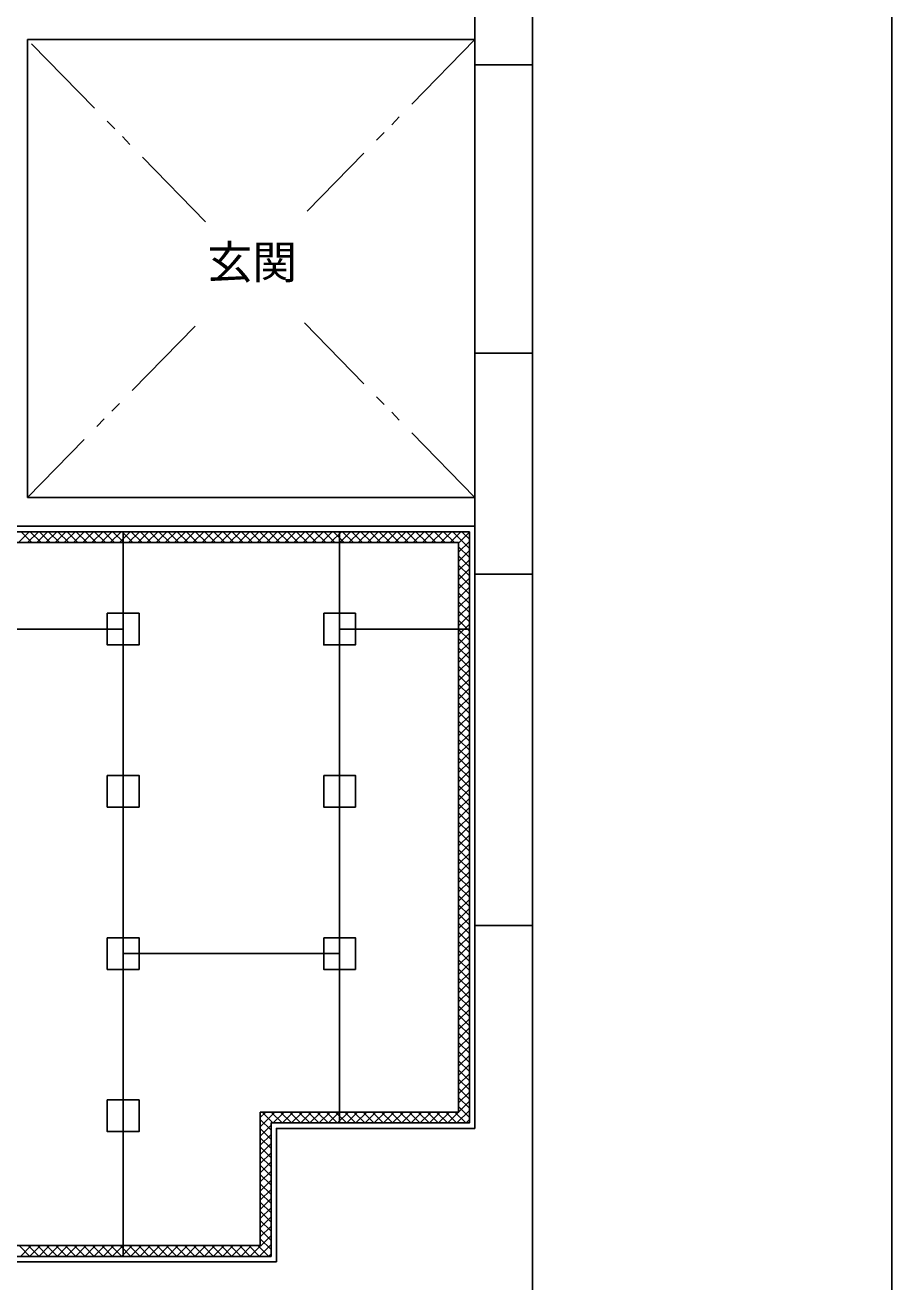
# Model space of a CAD drawing. Units: millimetres, scale not verified. Extents: x -6877 to 6873, y -4866 to 4752.
# Drawn here: x 4471 to 6873, y -2785 to 700 of the extents above; entities that cross this region are included whole.
import ezdxf
from ezdxf.enums import TextEntityAlignment as Align

# ---------------------------------------------------------------- set-up
doc = ezdxf.new("R2010")
doc.units = ezdxf.units.MM
doc.header["$LTSCALE"] = 50
doc.linetypes.add('DOUBLE_CHAIN1', pattern=[8.8, 5, -1, 0.6, -0.6, 0.6, -1])
for name, color, linetype in [('1-1_中線', 7, 'Continuous'), ('1-2_太線１', 2, 'Continuous'), ('1-3_太線２', 3, 'Continuous'), ('1-4_細線', 4, 'Continuous'), ('1-6_文字', 4, 'Continuous'), ('1-8_隠線', 4, 'DOUBLE_CHAIN1'), ('1-A_中線', 4, 'Continuous'), ('1-B_太線１', 2, 'Continuous'), ('F-3_太線２', 7, 'Continuous')]:
    doc.layers.add(name, color=color, linetype=linetype)
doc.styles.add('ＭＳ ゴシック', font='')
doc.styles.get('ＭＳ ゴシック').set_extended_font_data('MS Gothic')

msp = doc.modelspace()

# ---------------------------------------------------------------- linework, layer by layer
at = {"layer": '1-1_中線'}
for p, q in [((5702.45, -704.6), (4382.45, -704.6)), ((4742.45, -2714.6), (4742.45, -704.6)), ((5342.45, -2344.6), (5342.45, -704.6)), ((4142.45, -974.6), (4742.45, -974.6)), ((5342.45, -974.6), (5702.45, -974.6)), ((4742.45, -1874.6), (5342.45, -1874.6)), ((2582.45, -2714.6), (5152.45, -2714.6))]:
    msp.add_line(p, q, dxfattribs=at)
msp.add_lwpolyline([(5702.45, -704.6), (5702.45, -2344.6), (5152.45, -2344.6), (5152.45, -2714.6)], dxfattribs=at)
at = {"layer": '1-2_太線１'}
msp.add_lwpolyline([(5717.45, 660.4), (5717.45, -609.6), (4477.45, -609.6), (4477.45, 660.4)], close=True, dxfattribs=at)
at = {"layer": '1-3_太線２'}
for p, q in [((5717.45, 1102.9), (5717.45, 590.4)), ((5877.45, -209.6), (5877.45, -822.1)), ((5877.45, -822.1), (5717.45, -822.1)), ((5717.45, -1797.1), (5717.45, -2359.6)), ((5877.45, -1797.1), (5717.45, -1797.1)), ((5877.45, -1797.1), (5877.45, -3680.8)), ((-5482.55, -2729.6), (5167.45, -2729.6))]:
    msp.add_line(p, q, dxfattribs=at)
at = {"layer": '1-3_太線２', "color": 7}
for p, q in [((5717.45, 590.4), (5717.45, -209.6)), ((5877.45, -209.6), (5877.45, 590.4)), ((5717.45, -822.1), (5717.45, -1797.1)), ((5877.45, -822.1), (5877.45, -1797.1))]:
    msp.add_line(p, q, dxfattribs=at)
at = {"layer": '1-3_太線２'}
for points in [[(5877.45, 1102.9), (5877.45, 590.4), (5717.45, 590.4)], [(5877.45, -209.6), (5717.45, -209.6), (5717.45, -822.1)], [(5717.45, -2359.6), (5167.45, -2359.6), (5167.45, -2729.6)]]:
    msp.add_lwpolyline(points, dxfattribs=at)
at = {"layer": '1-4_細線'}
for p, q in [((5717.45, 740.4), (5717.45, 660.4)), ((4477.45, 660.4), (5717.45, 660.4)), ((4477.45, 660.4), (4477.45, -609.6)), ((5717.45, -609.6), (4477.45, -609.6)), ((5717.45, -609.6), (5717.45, -689.6)), ((5717.45, -689.6), (4397.45, -689.6))]:
    msp.add_line(p, q, dxfattribs=at)
at = {"layer": '1-8_隠線'}
for p, q in [((4970.87, 155.05), (4477.45, 660.4)), ((5717.45, 660.4), (5253.01, 184.73)), ((4941.71, -134.1), (4477.45, -609.6)), ((5717.45, -609.6), (5244.88, -125.59))]:
    msp.add_line(p, q, dxfattribs=at)
at = {"layer": '1-A_中線'}
for p, q in [((4382.45, -704.6), (5702.45, -704.6)), ((4482.12, -704.6), (4452.12, -734.6)), ((4459.64, -704.6), (4489.64, -734.6)), ((4507.57, -704.6), (4477.57, -734.6)), ((4485.1, -704.6), (4515.1, -734.6)), ((4533.03, -704.6), (4503.03, -734.6)), ((4510.55, -704.6), (4540.55, -734.6)), ((4558.48, -704.6), (4528.48, -734.6)), ((4536.01, -704.6), (4566.01, -734.6)), ((4583.94, -704.6), (4553.94, -734.6)), ((4561.47, -704.6), (4591.47, -734.6)), ((4609.4, -704.6), (4579.4, -734.6)), ((4586.92, -704.6), (4616.92, -734.6)), ((4634.85, -704.6), (4604.85, -734.6)), ((4612.38, -704.6), (4642.38, -734.6)), ((4660.31, -704.6), (4630.31, -734.6)), ((4637.83, -704.6), (4667.83, -734.6)), ((4685.76, -704.6), (4655.76, -734.6)), ((4663.29, -704.6), (4693.29, -734.6)), ((4711.22, -704.6), (4681.22, -734.6)), ((4688.74, -704.6), (4718.74, -734.6)), ((4736.68, -704.6), (4706.68, -734.6)), ((4714.2, -704.6), (4744.2, -734.6)), ((4762.13, -704.6), (4732.13, -734.6)), ((4739.66, -704.6), (4769.66, -734.6)), ((4787.59, -704.6), (4757.59, -734.6)), ((4765.11, -704.6), (4795.11, -734.6)), ((4813.04, -704.6), (4783.04, -734.6)), ((4790.57, -704.6), (4820.57, -734.6)), ((4838.5, -704.6), (4808.5, -734.6)), ((4816.02, -704.6), (4846.02, -734.6)), ((4863.95, -704.6), (4833.95, -734.6)), ((4841.48, -704.6), (4871.48, -734.6)), ((4889.41, -704.6), (4859.41, -734.6)), ((4866.94, -704.6), (4896.94, -734.6)), ((4914.87, -704.6), (4884.87, -734.6)), ((4892.39, -704.6), (4922.39, -734.6)), ((4940.32, -704.6), (4910.32, -734.6)), ((4917.85, -704.6), (4947.85, -734.6)), ((4965.78, -704.6), (4935.78, -734.6)), ((4943.3, -704.6), (4973.3, -734.6)), ((4991.23, -704.6), (4961.23, -734.6)), ((4968.76, -704.6), (4998.76, -734.6)), ((5016.69, -704.6), (4986.69, -734.6)), ((4994.22, -704.6), (5024.22, -734.6)), ((5042.15, -704.6), (5012.15, -734.6)), ((5019.67, -704.6), (5049.67, -734.6)), ((5067.6, -704.6), (5037.6, -734.6)), ((5045.13, -704.6), (5075.13, -734.6)), ((5093.06, -704.6), (5063.06, -734.6)), ((5070.58, -704.6), (5100.58, -734.6)), ((5118.51, -704.6), (5088.51, -734.6)), ((5096.04, -704.6), (5126.04, -734.6)), ((5143.97, -704.6), (5113.97, -734.6)), ((5121.49, -704.6), (5151.49, -734.6)), ((5169.42, -704.6), (5139.42, -734.6)), ((5146.95, -704.6), (5176.95, -734.6)), ((5194.88, -704.6), (5164.88, -734.6)), ((5172.41, -704.6), (5202.41, -734.6)), ((5220.34, -704.6), (5190.34, -734.6)), ((5197.86, -704.6), (5227.86, -734.6)), ((5245.79, -704.6), (5215.79, -734.6)), ((5223.32, -704.6), (5253.32, -734.6)), ((5271.25, -704.6), (5241.25, -734.6)), ((5248.77, -704.6), (5278.77, -734.6)), ((5296.7, -704.6), (5266.7, -734.6)), ((5274.23, -704.6), (5304.23, -734.6)), ((5322.16, -704.6), (5292.16, -734.6)), ((5299.69, -704.6), (5329.69, -734.6)), ((5347.62, -704.6), (5317.62, -734.6)), ((5325.14, -704.6), (5355.14, -734.6)), ((5373.07, -704.6), (5343.07, -734.6)), ((5350.6, -704.6), (5380.6, -734.6)), ((5398.53, -704.6), (5368.53, -734.6)), ((5376.05, -704.6), (5406.05, -734.6)), ((5423.98, -704.6), (5393.98, -734.6)), ((5401.51, -704.6), (5431.51, -734.6)), ((5449.44, -704.6), (5419.44, -734.6)), ((5426.96, -704.6), (5456.96, -734.6)), ((5474.9, -704.6), (5444.9, -734.6)), ((5452.42, -704.6), (5482.42, -734.6)), ((5500.35, -704.6), (5470.35, -734.6)), ((5477.88, -704.6), (5507.88, -734.6)), ((5525.81, -704.6), (5495.81, -734.6)), ((5503.33, -704.6), (5533.33, -734.6)), ((5551.26, -704.6), (5521.26, -734.6)), ((5528.79, -704.6), (5558.79, -734.6)), ((5576.72, -704.6), (5546.72, -734.6)), ((5554.24, -704.6), (5584.24, -734.6)), ((5602.17, -704.6), (5572.17, -734.6)), ((5579.7, -704.6), (5609.7, -734.6)), ((5627.63, -704.6), (5597.63, -734.6)), ((5605.16, -704.6), (5635.16, -734.6)), ((5653.09, -704.6), (5623.09, -734.6)), ((5630.61, -704.6), (5660.61, -734.6)), ((5678.54, -704.6), (5648.54, -734.6)), ((5656.07, -704.6), (5702.45, -750.98)), ((5702.45, -706.15), (5672.45, -736.15)), ((5702.45, -731.6), (5672.45, -761.6)), ((5681.52, -704.6), (5702.45, -725.52)), ((5702.45, -704.6), (5702.45, -2344.6)), ((5672.45, -746.43), (5702.45, -776.43)), ((5702.45, -757.06), (5672.45, -787.06)), ((5672.45, -771.89), (5702.45, -801.89)), ((5702.45, -782.52), (5672.45, -812.52)), ((5672.45, -797.34), (5702.45, -827.34)), ((5702.45, -807.97), (5672.45, -837.97)), ((5672.45, -822.8), (5702.45, -852.8)), ((5702.45, -833.43), (5672.45, -863.43)), ((5672.45, -848.25), (5702.45, -878.25)), ((5702.45, -858.88), (5672.45, -888.88)), ((5672.45, -873.71), (5702.45, -903.71)), ((5702.45, -884.34), (5672.45, -914.34)), ((5672.45, -899.17), (5702.45, -929.17)), ((5702.45, -909.79), (5672.45, -939.79)), ((5672.45, -924.62), (5702.45, -954.62)), ((5702.45, -935.25), (5672.45, -965.25)), ((5672.45, -950.08), (5702.45, -980.08)), ((5702.45, -960.71), (5672.45, -990.71)), ((5672.45, -975.53), (5702.45, -1005.53)), ((5702.45, -986.16), (5672.45, -1016.16)), ((5672.45, -1000.99), (5702.45, -1030.99)), ((5702.45, -1011.62), (5672.45, -1041.62)), ((5672.45, -1026.45), (5702.45, -1056.45)), ((5702.45, -1037.07), (5672.45, -1067.07)), ((5672.45, -1051.9), (5702.45, -1081.9)), ((5702.45, -1062.53), (5672.45, -1092.53)), ((5672.45, -1077.36), (5702.45, -1107.36)), ((5702.45, -1087.99), (5672.45, -1117.99)), ((5672.45, -1102.81), (5702.45, -1132.81)), ((5702.45, -1113.44), (5672.45, -1143.44)), ((5672.45, -1128.27), (5702.45, -1158.27)), ((5702.45, -1138.9), (5672.45, -1168.9)), ((5672.45, -1153.72), (5702.45, -1183.72)), ((5702.45, -1164.35), (5672.45, -1194.35)), ((5672.45, -1179.18), (5702.45, -1209.18)), ((5702.45, -1189.81), (5672.45, -1219.81)), ((5672.45, -1204.64), (5702.45, -1234.64)), ((5702.45, -1215.26), (5672.45, -1245.26)), ((5672.45, -1230.09), (5702.45, -1260.09)), ((5702.45, -1240.72), (5672.45, -1270.72)), ((5672.45, -1255.55), (5702.45, -1285.55)), ((5702.45, -1266.18), (5672.45, -1296.18)), ((5672.45, -1281), (5702.45, -1311)), ((5702.45, -1291.63), (5672.45, -1321.63)), ((5672.45, -1306.46), (5702.45, -1336.46)), ((5702.45, -1317.09), (5672.45, -1347.09)), ((5672.45, -1331.92), (5702.45, -1361.92)), ((5702.45, -1342.54), (5672.45, -1372.54)), ((5672.45, -1357.37), (5702.45, -1387.37)), ((5702.45, -1368), (5672.45, -1398)), ((5672.45, -1382.83), (5702.45, -1412.83)), ((5702.45, -1393.46), (5672.45, -1423.46)), ((5672.45, -1408.28), (5702.45, -1438.28)), ((5702.45, -1418.91), (5672.45, -1448.91)), ((5672.45, -1433.74), (5702.45, -1463.74)), ((5702.45, -1444.37), (5672.45, -1474.37)), ((5672.45, -1459.19), (5702.45, -1489.19)), ((5702.45, -1469.82), (5672.45, -1499.82)), ((5672.45, -1484.65), (5702.45, -1514.65)), ((5702.45, -1495.28), (5672.45, -1525.28)), ((5672.45, -1510.11), (5702.45, -1540.11)), ((5702.45, -1520.73), (5672.45, -1550.73)), ((5672.45, -1535.56), (5702.45, -1565.56)), ((5702.45, -1546.19), (5672.45, -1576.19)), ((5672.45, -1561.02), (5702.45, -1591.02)), ((5702.45, -1571.65), (5672.45, -1601.65)), ((5672.45, -1586.47), (5702.45, -1616.47)), ((5702.45, -1597.1), (5672.45, -1627.1)), ((5672.45, -1611.93), (5702.45, -1641.93)), ((5702.45, -1622.56), (5672.45, -1652.56)), ((5672.45, -1637.39), (5702.45, -1667.39)), ((5702.45, -1648.01), (5672.45, -1678.01)), ((5672.45, -1662.84), (5702.45, -1692.84)), ((5702.45, -1673.47), (5672.45, -1703.47)), ((5672.45, -1688.3), (5702.45, -1718.3)), ((5702.45, -1698.93), (5672.45, -1728.93)), ((5672.45, -1713.75), (5702.45, -1743.75)), ((5702.45, -1724.38), (5672.45, -1754.38)), ((5672.45, -1739.21), (5702.45, -1769.21)), ((5702.45, -1749.84), (5672.45, -1779.84)), ((5672.45, -1764.66), (5702.45, -1794.66)), ((5702.45, -1775.29), (5672.45, -1805.29)), ((5672.45, -1790.12), (5702.45, -1820.12)), ((5702.45, -1800.75), (5672.45, -1830.75)), ((5672.45, -1815.58), (5702.45, -1845.58)), ((5702.45, -1826.2), (5672.45, -1856.2)), ((5672.45, -1841.03), (5702.45, -1871.03)), ((5702.45, -1851.66), (5672.45, -1881.66)), ((5672.45, -1866.49), (5702.45, -1896.49)), ((5702.45, -1877.12), (5672.45, -1907.12)), ((5672.45, -1891.94), (5702.45, -1921.94)), ((5702.45, -1902.57), (5672.45, -1932.57)), ((5672.45, -1917.4), (5702.45, -1947.4)), ((5702.45, -1928.03), (5672.45, -1958.03)), ((5672.45, -1942.86), (5702.45, -1972.86)), ((5702.45, -1953.48), (5672.45, -1983.48)), ((5672.45, -1968.31), (5702.45, -1998.31)), ((5702.45, -1978.94), (5672.45, -2008.94)), ((5672.45, -1993.77), (5702.45, -2023.77)), ((5702.45, -2004.4), (5672.45, -2034.4)), ((5672.45, -2019.22), (5702.45, -2049.22)), ((5702.45, -2029.85), (5672.45, -2059.85)), ((5672.45, -2044.68), (5702.45, -2074.68)), ((5702.45, -2055.31), (5672.45, -2085.31)), ((5672.45, -2070.13), (5702.45, -2100.13)), ((5702.45, -2080.76), (5672.45, -2110.76)), ((5672.45, -2095.59), (5702.45, -2125.59)), ((5702.45, -2106.22), (5672.45, -2136.22)), ((5672.45, -2121.05), (5702.45, -2151.05)), ((5702.45, -2131.67), (5672.45, -2161.67)), ((5672.45, -2146.5), (5702.45, -2176.5)), ((5702.45, -2157.13), (5672.45, -2187.13)), ((5672.45, -2171.96), (5702.45, -2201.96)), ((5702.45, -2182.59), (5672.45, -2212.59)), ((5672.45, -2197.41), (5702.45, -2227.41)), ((5702.45, -2208.04), (5672.45, -2238.04)), ((5672.45, -2222.87), (5702.45, -2252.87)), ((5702.45, -2233.5), (5672.45, -2263.5)), ((5672.45, -2248.33), (5702.45, -2278.33)), ((5702.45, -2258.95), (5672.45, -2288.95)), ((5672.45, -2273.78), (5702.45, -2303.78)), ((5702.45, -2284.41), (5672.45, -2314.41)), ((5672.45, -2299.24), (5702.45, -2329.24)), ((5122.45, -2314.6), (5122.45, -2684.6)), ((5137.69, -2314.6), (5122.45, -2329.84)), ((5163.14, -2314.6), (5122.45, -2355.29)), ((5122.45, -2334.72), (5152.45, -2364.72)), ((5127.78, -2314.6), (5157.78, -2344.6)), ((5153.23, -2314.6), (5183.23, -2344.6)), ((5188.6, -2314.6), (5158.6, -2344.6)), ((5178.69, -2314.6), (5208.69, -2344.6)), ((5214.05, -2314.6), (5184.05, -2344.6)), ((5204.14, -2314.6), (5234.14, -2344.6)), ((5239.51, -2314.6), (5209.51, -2344.6)), ((5229.6, -2314.6), (5259.6, -2344.6)), ((5264.97, -2314.6), (5234.97, -2344.6)), ((5255.06, -2314.6), (5285.06, -2344.6)), ((5290.42, -2314.6), (5260.42, -2344.6)), ((5280.51, -2314.6), (5310.51, -2344.6)), ((5315.88, -2314.6), (5285.88, -2344.6)), ((5305.97, -2314.6), (5335.97, -2344.6)), ((5341.33, -2314.6), (5311.33, -2344.6)), ((5331.42, -2314.6), (5361.42, -2344.6)), ((5366.79, -2314.6), (5336.79, -2344.6)), ((5356.88, -2314.6), (5386.88, -2344.6)), ((5392.25, -2314.6), (5362.25, -2344.6)), ((5382.33, -2314.6), (5412.33, -2344.6)), ((5417.7, -2314.6), (5387.7, -2344.6)), ((5407.79, -2314.6), (5437.79, -2344.6)), ((5443.16, -2314.6), (5413.16, -2344.6)), ((5433.25, -2314.6), (5463.25, -2344.6)), ((5468.61, -2314.6), (5438.61, -2344.6)), ((5458.7, -2314.6), (5488.7, -2344.6)), ((5494.07, -2314.6), (5464.07, -2344.6)), ((5484.16, -2314.6), (5514.16, -2344.6)), ((5519.52, -2314.6), (5489.52, -2344.6)), ((5509.61, -2314.6), (5539.61, -2344.6)), ((5544.98, -2314.6), (5514.98, -2344.6)), ((5535.07, -2314.6), (5565.07, -2344.6)), ((5570.44, -2314.6), (5540.44, -2344.6)), ((5560.53, -2314.6), (5590.53, -2344.6)), ((5595.89, -2314.6), (5565.89, -2344.6)), ((5585.98, -2314.6), (5615.98, -2344.6)), ((5621.35, -2314.6), (5591.35, -2344.6)), ((5611.44, -2314.6), (5641.44, -2344.6)), ((5646.8, -2314.6), (5616.8, -2344.6)), ((5636.89, -2314.6), (5666.89, -2344.6)), ((5672.26, -2314.6), (5642.26, -2344.6)), ((5662.35, -2314.6), (5692.35, -2344.6)), ((5702.45, -2309.87), (5667.72, -2344.6)), ((5702.45, -2335.32), (5693.17, -2344.6)), ((5152.45, -2350.75), (5122.45, -2380.75)), ((5122.45, -2360.18), (5152.45, -2390.18)), ((5152.45, -2376.2), (5122.45, -2406.2)), ((5122.45, -2385.63), (5152.45, -2415.63)), ((5152.45, -2401.66), (5122.45, -2431.66)), ((5122.45, -2411.09), (5152.45, -2441.09)), ((5152.45, -2427.12), (5122.45, -2457.12)), ((5122.45, -2436.55), (5152.45, -2466.55)), ((5152.45, -2452.57), (5122.45, -2482.57)), ((5122.45, -2462), (5152.45, -2492)), ((5152.45, -2478.03), (5122.45, -2508.03)), ((5122.45, -2487.46), (5152.45, -2517.46)), ((5152.45, -2503.48), (5122.45, -2533.48)), ((5122.45, -2512.91), (5152.45, -2542.91)), ((5152.45, -2528.94), (5122.45, -2558.94)), ((5122.45, -2538.37), (5152.45, -2568.37)), ((5152.45, -2554.4), (5122.45, -2584.4)), ((5122.45, -2563.82), (5152.45, -2593.82)), ((5152.45, -2579.85), (5122.45, -2609.85)), ((5122.45, -2589.28), (5152.45, -2619.28)), ((5152.45, -2605.31), (5122.45, -2635.31)), ((5122.45, -2614.74), (5152.45, -2644.74)), ((5152.45, -2630.76), (5122.45, -2660.76)), ((5122.45, -2640.19), (5152.45, -2670.19)), ((5152.45, -2656.22), (5094.07, -2714.6)), ((5152.45, -2681.67), (5119.52, -2714.6)), ((5122.45, -2665.65), (5152.45, -2695.65)), ((2612.45, -2684.6), (5122.45, -2684.6)), ((4454.09, -2684.6), (4484.09, -2714.6)), ((4487.67, -2684.6), (4457.67, -2714.6)), ((4479.54, -2684.6), (4509.54, -2714.6)), ((4513.13, -2684.6), (4483.13, -2714.6)), ((4505, -2684.6), (4535, -2714.6)), ((4538.58, -2684.6), (4508.58, -2714.6)), ((4530.45, -2684.6), (4560.45, -2714.6)), ((4564.04, -2684.6), (4534.04, -2714.6)), ((4555.91, -2684.6), (4585.91, -2714.6)), ((4589.5, -2684.6), (4559.5, -2714.6)), ((4581.37, -2684.6), (4611.37, -2714.6)), ((4614.95, -2684.6), (4584.95, -2714.6)), ((4606.82, -2684.6), (4636.82, -2714.6)), ((4640.41, -2684.6), (4610.41, -2714.6)), ((4632.28, -2684.6), (4662.28, -2714.6)), ((4665.86, -2684.6), (4635.86, -2714.6)), ((4657.73, -2684.6), (4687.73, -2714.6)), ((4691.32, -2684.6), (4661.32, -2714.6)), ((4683.19, -2684.6), (4713.19, -2714.6)), ((4716.78, -2684.6), (4686.78, -2714.6)), ((4708.64, -2684.6), (4738.64, -2714.6)), ((4742.23, -2684.6), (4712.23, -2714.6)), ((4734.1, -2684.6), (4764.1, -2714.6)), ((4767.69, -2684.6), (4737.69, -2714.6)), ((4759.56, -2684.6), (4789.56, -2714.6)), ((4793.14, -2684.6), (4763.14, -2714.6)), ((4785.01, -2684.6), (4815.01, -2714.6)), ((4818.6, -2684.6), (4788.6, -2714.6)), ((4810.47, -2684.6), (4840.47, -2714.6)), ((4844.05, -2684.6), (4814.05, -2714.6)), ((4835.92, -2684.6), (4865.92, -2714.6)), ((4869.51, -2684.6), (4839.51, -2714.6)), ((4861.38, -2684.6), (4891.38, -2714.6)), ((4894.97, -2684.6), (4864.97, -2714.6)), ((4886.84, -2684.6), (4916.84, -2714.6)), ((4920.42, -2684.6), (4890.42, -2714.6)), ((4912.29, -2684.6), (4942.29, -2714.6)), ((4945.88, -2684.6), (4915.88, -2714.6)), ((4937.75, -2684.6), (4967.75, -2714.6)), ((4971.33, -2684.6), (4941.33, -2714.6)), ((4963.2, -2684.6), (4993.2, -2714.6)), ((4996.79, -2684.6), (4966.79, -2714.6)), ((4988.66, -2684.6), (5018.66, -2714.6)), ((5022.25, -2684.6), (4992.25, -2714.6)), ((5014.12, -2684.6), (5044.12, -2714.6)), ((5047.7, -2684.6), (5017.7, -2714.6)), ((5039.57, -2684.6), (5069.57, -2714.6)), ((5073.16, -2684.6), (5043.16, -2714.6)), ((5065.03, -2684.6), (5095.03, -2714.6)), ((5098.61, -2684.6), (5068.61, -2714.6)), ((5090.48, -2684.6), (5120.48, -2714.6)), ((5115.94, -2684.6), (5145.94, -2714.6)), ((5152.45, -2707.13), (5144.98, -2714.6))]:
    msp.add_line(p, q, dxfattribs=at)
for points in [[(5702.45, -2344.6), (5152.45, -2344.6), (5152.45, -2714.6), (2582.45, -2714.6), (2582.45, -254.6), (4382.45, -254.6), (4382.45, -704.6)], [(2612.45, -284.6), (4352.45, -284.6), (4352.45, -734.6), (5672.45, -734.6), (5672.45, -2314.6), (5122.45, -2314.6)]]:
    msp.add_lwpolyline(points, dxfattribs=at)
at = {"layer": '1-B_太線１'}
for points in [[(4698.45, -930.6), (4698.45, -1018.6), (4786.45, -1018.6), (4786.45, -930.6)], [(5298.45, -930.6), (5298.45, -1018.6), (5386.45, -1018.6), (5386.45, -930.6)], [(4698.45, -1380.6), (4698.45, -1468.6), (4786.45, -1468.6), (4786.45, -1380.6)], [(5298.45, -1380.6), (5298.45, -1468.6), (5386.45, -1468.6), (5386.45, -1380.6)], [(4698.45, -1830.6), (4698.45, -1918.6), (4786.45, -1918.6), (4786.45, -1830.6)], [(5298.45, -1830.6), (5298.45, -1918.6), (5386.45, -1918.6), (5386.45, -1830.6)], [(4698.45, -2280.6), (4698.45, -2368.6), (4786.45, -2368.6), (4786.45, -2280.6)]]:
    msp.add_lwpolyline(points, close=True, dxfattribs=at)
at = {"layer": 'F-3_太線２', "color": 3}
msp.add_line((6873.33, 4752.5), (6873.33, -4747.5), dxfattribs=at)

# ---------------------------------------------------------------- texts
at = {"layer": '1-6_文字', "style": 'ＭＳ ゴシック'}
msp.add_text('玄関', height=91.64, dxfattribs=at).set_placement((4975.15, -30.46), align=Align.BOTTOM_LEFT)

doc.saveas('drawing.dxf')
